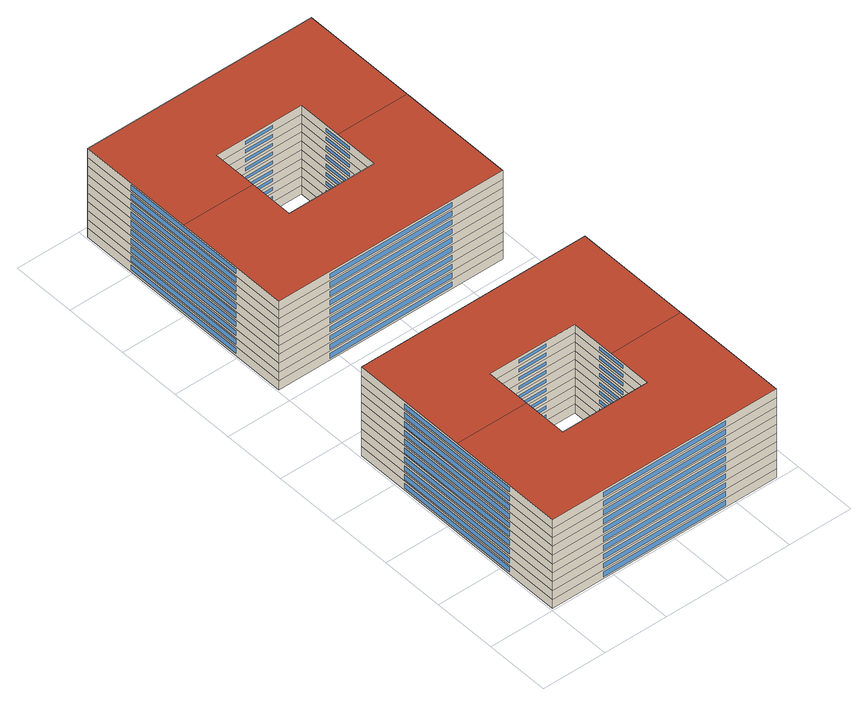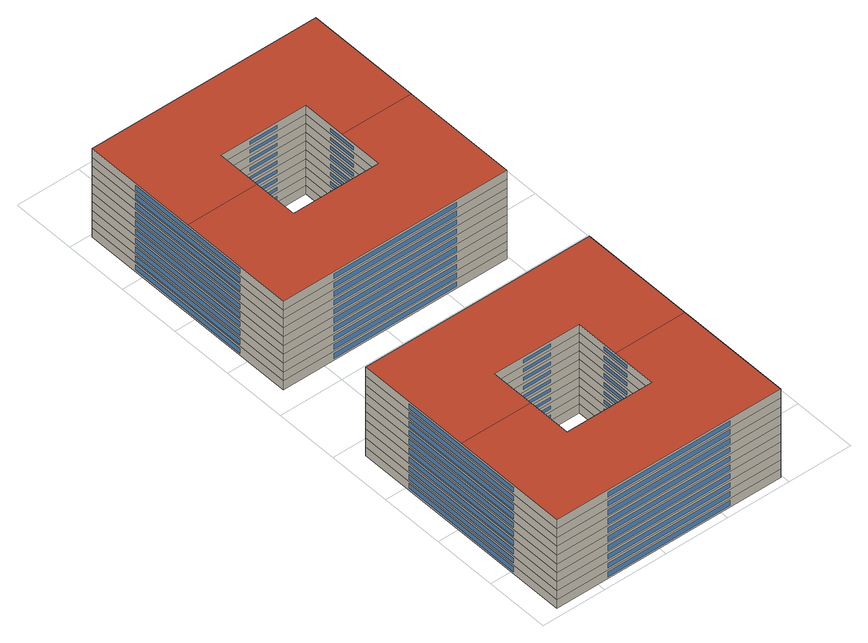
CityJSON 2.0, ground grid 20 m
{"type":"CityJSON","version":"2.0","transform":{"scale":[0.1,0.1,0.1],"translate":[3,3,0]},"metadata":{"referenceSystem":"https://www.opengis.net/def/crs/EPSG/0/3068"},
"CityObjects":{
"building1":{"type":"Building","attributes":{"name":"Building_1","function":"None","measuredHeight":30,"storeysAboveGround":10,"storeyHeightsAboveGround":3},"geometry":[{"type":"MultiSurface","lod":"3","boundaries":[[[0,1,2,3,4,5,6,7]],[[6,5,8,9,2,1,10,11]],[[12,13,7,11]],[[14,15,16,17]],[[18,19,4,8]],[[20,21,22,23]],[[24,25,26,27]],[[28,29,30,31]],[[32,33,34,35]],[[36,37,38,39]],[[40,41,13,12]],[[42,43,44,45]],[[46,47,19,18]],[[48,49,50,51]],[[52,53,25,24]],[[54,55,56,57]],[[58,59,33,32]],[[60,61,62,63]],[[64,65,41,40]],[[66,67,68,69]],[[70,71,47,46]],[[72,73,74,75]],[[76,77,53,52]],[[78,79,80,81]],[[82,83,59,58]],[[84,85,86,87]],[[88,89,65,64]],[[90,91,92,93]],[[94,95,71,70]],[[96,97,98,99]],[[100,101,77,76]],[[102,103,104,105]],[[106,107,83,82]],[[108,109,110,111]],[[112,113,89,88]],[[114,115,116,117]],[[118,119,95,94]],[[120,121,122,123]],[[124,125,101,100]],[[126,127,128,129]],[[130,131,107,106]],[[132,133,134,135]],[[136,137,113,112]],[[138,139,140,141]],[[142,143,119,118]],[[144,145,146,147]],[[148,149,125,124]],[[150,151,152,153]],[[154,155,131,130]],[[156,157,158,159]],[[160,161,137,136]],[[162,163,164,165]],[[166,167,143,142]],[[168,169,170,171]],[[172,173,149,148]],[[174,175,176,177]],[[178,179,155,154]],[[180,181,182,183]],[[184,185,161,160]],[[186,187,188,189]],[[190,191,167,166]],[[192,193,194,195]],[[196,197,173,172]],[[198,199,200,201]],[[202,203,179,178]],[[204,205,206,207]],[[208,209,185,184]],[[210,211,212,213]],[[214,215,191,190]],[[216,217,218,219]],[[220,221,197,196]],[[222,223,224,225]],[[226,227,203,202]],[[228,229,230,231]],[[232,233,209,208]],[[234,235,236,237]],[[238,239,215,214]],[[240,241,242,243]],[[244,245,221,220]],[[246,247,248,249]],[[250,251,227,226]],[[252,253,254,255]],[[12,256,10,11]],[[257,258,259,260]],[[18,261,9,8]],[[262,263,264,265]],[[24,266,267,27]],[[268,269,270,271]],[[32,272,273,35]],[[274,275,276,277]],[[40,278,256,12]],[[279,280,281,282]],[[46,283,261,18]],[[284,285,286,287]],[[52,288,266,24]],[[289,290,291,292]],[[58,293,272,32]],[[294,295,296,297]],[[64,298,278,40]],[[299,300,301,302]],[[70,303,283,46]],[[304,305,306,307]],[[76,308,288,52]],[[309,310,311,312]],[[82,313,293,58]],[[314,315,316,317]],[[88,318,298,64]],[[319,320,321,322]],[[94,323,303,70]],[[324,325,326,327]],[[100,328,308,76]],[[329,330,331,332]],[[106,333,313,82]],[[334,335,336,337]],[[112,338,318,88]],[[339,340,341,342]],[[118,343,323,94]],[[344,345,346,347]],[[124,348,328,100]],[[349,350,351,352]],[[130,353,333,106]],[[354,355,356,357]],[[136,358,338,112]],[[359,360,361,362]],[[142,363,343,118]],[[364,365,366,367]],[[148,368,348,124]],[[369,370,371,372]],[[154,373,353,130]],[[374,375,376,377]],[[160,378,358,136]],[[379,380,381,382]],[[166,383,363,142]],[[384,385,386,387]],[[172,388,368,148]],[[389,390,391,392]],[[178,393,373,154]],[[394,395,396,397]],[[184,398,378,160]],[[399,400,401,402]],[[190,403,383,166]],[[404,405,406,407]],[[196,408,388,172]],[[409,410,411,412]],[[202,413,393,178]],[[414,415,416,417]],[[208,418,398,184]],[[419,420,421,422]],[[214,423,403,190]],[[424,425,426,427]],[[220,428,408,196]],[[429,430,431,432]],[[226,433,413,202]],[[434,435,436,437]],[[232,438,418,208]],[[439,440,441,442]],[[238,443,423,214]],[[444,445,446,447]],[[244,448,428,220]],[[449,450,451,452]],[[250,453,433,226]],[[454,455,456,457]],[[458,459,460,461,239,462,463,233]],[[463,462,238,443,460,459,438,232]]],"semantics":{"surfaces":[{"type":"GroundSurface"},{"type":"WallSurface"},{"type":"Window"},{"type":"RoofSurface"}],"values":[0,0,1,2,1,2,1,2,1,2,1,2,1,2,1,2,1,2,1,2,1,2,1,2,1,2,1,2,1,2,1,2,1,2,1,2,1,2,1,2,1,2,1,2,1,2,1,2,1,2,1,2,1,2,1,2,1,2,1,2,1,2,1,2,1,2,1,2,1,2,1,2,1,2,1,2,1,2,1,2,1,2,1,2,1,2,1,2,1,2,1,2,1,2,1,2,1,2,1,2,1,2,1,2,1,2,1,2,1,2,1,2,1,2,1,2,1,2,1,2,1,2,1,2,1,2,1,2,1,2,1,2,1,2,1,2,1,2,1,2,1,2,1,2,1,2,1,2,1,2,1,2,1,2,1,2,1,2,1,2,1,2,3,3]}}]},
"building2":{"type":"Building","attributes":{"name":"Building_2","function":"None","measuredHeight":30,"storeysAboveGround":10,"storeyHeightsAboveGround":3},"geometry":[{"type":"MultiSurface","lod":"3","boundaries":[[[464,465,466,467,34,468,469,26]],[[469,468,35,273,466,465,267,27]],[[256,10,0,470]],[[471,472,473,474]],[[261,9,3,475]],[[476,477,478,479]],[[266,267,464,480]],[[481,482,483,484]],[[272,273,467,485]],[[486,487,488,489]],[[278,256,470,490]],[[491,492,493,494]],[[283,261,475,495]],[[496,497,498,499]],[[288,266,480,500]],[[501,502,503,504]],[[293,272,485,505]],[[506,507,508,509]],[[298,278,490,510]],[[511,512,513,514]],[[303,283,495,515]],[[516,517,518,519]],[[308,288,500,520]],[[521,522,523,524]],[[313,293,505,525]],[[526,527,528,529]],[[318,298,510,530]],[[531,532,533,534]],[[323,303,515,535]],[[536,537,538,539]],[[328,308,520,540]],[[541,542,543,544]],[[333,313,525,545]],[[546,547,548,549]],[[338,318,530,550]],[[551,552,553,554]],[[343,323,535,555]],[[556,557,558,559]],[[348,328,540,560]],[[561,562,563,564]],[[353,333,545,565]],[[566,567,568,569]],[[358,338,550,570]],[[571,572,573,574]],[[363,343,555,575]],[[576,577,578,579]],[[368,348,560,580]],[[581,582,583,584]],[[373,353,565,585]],[[586,587,588,589]],[[378,358,570,590]],[[591,592,593,594]],[[383,363,575,595]],[[596,597,598,599]],[[388,368,580,600]],[[601,602,603,604]],[[393,373,585,605]],[[606,607,608,609]],[[398,378,590,610]],[[611,612,613,614]],[[403,383,595,615]],[[616,617,618,619]],[[408,388,600,620]],[[621,622,623,624]],[[413,393,605,625]],[[626,627,628,629]],[[418,398,610,630]],[[631,632,633,634]],[[423,403,615,635]],[[636,637,638,639]],[[428,408,620,640]],[[641,642,643,644]],[[433,413,625,645]],[[646,647,648,649]],[[438,418,630,458]],[[650,651,652,653]],[[443,423,635,461]],[[654,655,656,657]],[[448,428,640,658]],[[659,660,661,662]],[[453,433,645,663]],[[664,665,666,667]],[[470,0,7,13]],[[668,669,670,671]],[[475,3,4,19]],[[672,673,674,675]],[[480,464,26,25]],[[676,677,678,679]],[[485,467,34,33]],[[680,681,682,683]],[[490,470,13,41]],[[684,685,686,687]],[[495,475,19,47]],[[688,689,690,691]],[[500,480,25,53]],[[692,693,694,695]],[[505,485,33,59]],[[696,697,698,699]],[[510,490,41,65]],[[700,701,702,703]],[[515,495,47,71]],[[704,705,706,707]],[[520,500,53,77]],[[708,709,710,711]],[[525,505,59,83]],[[712,713,714,715]],[[530,510,65,89]],[[716,717,718,719]],[[535,515,71,95]],[[720,721,722,723]],[[540,520,77,101]],[[724,725,726,727]],[[545,525,83,107]],[[728,729,730,731]],[[550,530,89,113]],[[732,733,734,735]],[[555,535,95,119]],[[736,737,738,739]],[[560,540,101,125]],[[740,741,742,743]],[[565,545,107,131]],[[744,745,746,747]],[[570,550,113,137]],[[748,749,750,751]],[[575,555,119,143]],[[752,753,754,755]],[[580,560,125,149]],[[756,757,758,759]],[[585,565,131,155]],[[760,761,762,763]],[[590,570,137,161]],[[764,765,766,767]],[[595,575,143,167]],[[768,769,770,771]],[[600,580,149,173]],[[772,773,774,775]],[[605,585,155,179]],[[776,777,778,779]],[[610,590,161,185]],[[780,781,782,783]],[[615,595,167,191]],[[784,785,786,787]],[[620,600,173,197]],[[788,789,790,791]],[[625,605,179,203]],[[792,793,794,795]],[[630,610,185,209]],[[796,797,798,799]],[[635,615,191,215]],[[800,801,802,803]],[[640,620,197,221]],[[804,805,806,807]],[[645,625,203,227]],[[808,809,810,811]],[[458,630,209,233]],[[812,813,814,815]],[[461,635,215,239]],[[816,817,818,819]],[[658,640,221,245]],[[820,821,822,823]],[[663,645,227,251]],[[824,825,826,827]],[[658,828,829,663,251,830,831,245]],[[831,830,250,453,829,828,448,244]]],"semantics":{"surfaces":[{"type":"GroundSurface"},{"type":"WallSurface"},{"type":"Window"},{"type":"RoofSurface"}],"values":[0,0,1,2,1,2,1,2,1,2,1,2,1,2,1,2,1,2,1,2,1,2,1,2,1,2,1,2,1,2,1,2,1,2,1,2,1,2,1,2,1,2,1,2,1,2,1,2,1,2,1,2,1,2,1,2,1,2,1,2,1,2,1,2,1,2,1,2,1,2,1,2,1,2,1,2,1,2,1,2,1,2,1,2,1,2,1,2,1,2,1,2,1,2,1,2,1,2,1,2,1,2,1,2,1,2,1,2,1,2,1,2,1,2,1,2,1,2,1,2,1,2,1,2,1,2,1,2,1,2,1,2,1,2,1,2,1,2,1,2,1,2,1,2,1,2,1,2,1,2,1,2,1,2,1,2,1,2,1,2,1,2,3,3]}}]}
},
"vertices":[
[734,734,0],[734,370,0],[508,370,0],[508,508,0],[232,508,0],[232,370,0],[6,370,0],[6,734,0],[232,232,0],[508,232,0],[734,6,0],[6,6,0],[6,6,30],[6,734,30],[6,171,23],[6,569,23],[6,569,7],[6,171,7],[232,232,30],[232,508,30],[232,326,20],[232,414,20],[232,414,10],[232,326,10],[6,1046,30],[6,1774,30],[6,1774,0],[6,1046,0],[6,1211,23],[6,1609,23],[6,1609,7],[6,1211,7],[232,1272,30],[232,1548,30],[232,1548,0],[232,1272,0],[232,1366,20],[232,1454,20],[232,1454,10],[232,1366,10],[6,6,60],[6,734,60],[6,171,53],[6,569,53],[6,569,37],[6,171,37],[232,232,60],[232,508,60],[232,326,50],[232,414,50],[232,414,40],[232,326,40],[6,1046,60],[6,1774,60],[6,1211,53],[6,1609,53],[6,1609,37],[6,1211,37],[232,1272,60],[232,1548,60],[232,1366,50],[232,1454,50],[232,1454,40],[232,1366,40],[6,6,90],[6,734,90],[6,171,83],[6,569,83],[6,569,67],[6,171,67],[232,232,90],[232,508,90],[232,326,80],[232,414,80],[232,414,70],[232,326,70],[6,1046,90],[6,1774,90],[6,1211,83],[6,1609,83],[6,1609,67],[6,1211,67],[232,1272,90],[232,1548,90],[232,1366,80],[232,1454,80],[232,1454,70],[232,1366,70],[6,6,120],[6,734,120],[6,171,113],[6,569,113],[6,569,97],[6,171,97],[232,232,120],[232,508,120],[232,326,110],[232,414,110],[232,414,100],[232,326,100],[6,1046,120],[6,1774,120],[6,1211,113],[6,1609,113],[6,1609,97],[6,1211,97],[232,1272,120],[232,1548,120],[232,1366,110],[232,1454,110],[232,1454,100],[232,1366,100],[6,6,150],[6,734,150],[6,171,143],[6,569,143],[6,569,127],[6,171,127],[232,232,150],[232,508,150],[232,326,140],[232,414,140],[232,414,130],[232,326,130],[6,1046,150],[6,1774,150],[6,1211,143],[6,1609,143],[6,1609,127],[6,1211,127],[232,1272,150],[232,1548,150],[232,1366,140],[232,1454,140],[232,1454,130],[232,1366,130],[6,6,180],[6,734,180],[6,171,173],[6,569,173],[6,569,157],[6,171,157],[232,232,180],[232,508,180],[232,326,170],[232,414,170],[232,414,160],[232,326,160],[6,1046,180],[6,1774,180],[6,1211,173],[6,1609,173],[6,1609,157],[6,1211,157],[232,1272,180],[232,1548,180],[232,1366,170],[232,1454,170],[232,1454,160],[232,1366,160],[6,6,210],[6,734,210],[6,171,203],[6,569,203],[6,569,187],[6,171,187],[232,232,210],[232,508,210],[232,326,200],[232,414,200],[232,414,190],[232,326,190],[6,1046,210],[6,1774,210],[6,1211,203],[6,1609,203],[6,1609,187],[6,1211,187],[232,1272,210],[232,1548,210],[232,1366,200],[232,1454,200],[232,1454,190],[232,1366,190],[6,6,240],[6,734,240],[6,171,233],[6,569,233],[6,569,217],[6,171,217],[232,232,240],[232,508,240],[232,326,230],[232,414,230],[232,414,220],[232,326,220],[6,1046,240],[6,1774,240],[6,1211,233],[6,1609,233],[6,1609,217],[6,1211,217],[232,1272,240],[232,1548,240],[232,1366,230],[232,1454,230],[232,1454,220],[232,1366,220],[6,6,270],[6,734,270],[6,171,263],[6,569,263],[6,569,247],[6,171,247],[232,232,270],[232,508,270],[232,326,260],[232,414,260],[232,414,250],[232,326,250],[6,1046,270],[6,1774,270],[6,1211,263],[6,1609,263],[6,1609,247],[6,1211,247],[232,1272,270],[232,1548,270],[232,1366,260],[232,1454,260],[232,1454,250],[232,1366,250],[6,6,300],[6,734,300],[6,171,293],[6,569,293],[6,569,277],[6,171,277],[232,232,300],[232,508,300],[232,326,290],[232,414,290],[232,414,280],[232,326,280],[6,1046,300],[6,1774,300],[6,1211,293],[6,1609,293],[6,1609,277],[6,1211,277],[232,1272,300],[232,1548,300],[232,1366,290],[232,1454,290],[232,1454,280],[232,1366,280],[734,6,30],[171,6,23],[569,6,23],[569,6,7],[171,6,7],[508,232,30],[326,232,20],[414,232,20],[414,232,10],[326,232,10],[734,1046,30],[734,1046,0],[171,1046,23],[569,1046,23],[569,1046,7],[171,1046,7],[508,1272,30],[508,1272,0],[326,1272,20],[414,1272,20],[414,1272,10],[326,1272,10],[734,6,60],[171,6,53],[569,6,53],[569,6,37],[171,6,37],[508,232,60],[326,232,50],[414,232,50],[414,232,40],[326,232,40],[734,1046,60],[171,1046,53],[569,1046,53],[569,1046,37],[171,1046,37],[508,1272,60],[326,1272,50],[414,1272,50],[414,1272,40],[326,1272,40],[734,6,90],[171,6,83],[569,6,83],[569,6,67],[171,6,67],[508,232,90],[326,232,80],[414,232,80],[414,232,70],[326,232,70],[734,1046,90],[171,1046,83],[569,1046,83],[569,1046,67],[171,1046,67],[508,1272,90],[326,1272,80],[414,1272,80],[414,1272,70],[326,1272,70],[734,6,120],[171,6,113],[569,6,113],[569,6,97],[171,6,97],[508,232,120],[326,232,110],[414,232,110],[414,232,100],[326,232,100],[734,1046,120],[171,1046,113],[569,1046,113],[569,1046,97],[171,1046,97],[508,1272,120],[326,1272,110],[414,1272,110],[414,1272,100],[326,1272,100],[734,6,150],[171,6,143],[569,6,143],[569,6,127],[171,6,127],[508,232,150],[326,232,140],[414,232,140],[414,232,130],[326,232,130],[734,1046,150],[171,1046,143],[569,1046,143],[569,1046,127],[171,1046,127],[508,1272,150],[326,1272,140],[414,1272,140],[414,1272,130],[326,1272,130],[734,6,180],[171,6,173],[569,6,173],[569,6,157],[171,6,157],[508,232,180],[326,232,170],[414,232,170],[414,232,160],[326,232,160],[734,1046,180],[171,1046,173],[569,1046,173],[569,1046,157],[171,1046,157],[508,1272,180],[326,1272,170],[414,1272,170],[414,1272,160],[326,1272,160],[734,6,210],[171,6,203],[569,6,203],[569,6,187],[171,6,187],[508,232,210],[326,232,200],[414,232,200],[414,232,190],[326,232,190],[734,1046,210],[171,1046,203],[569,1046,203],[569,1046,187],[171,1046,187],[508,1272,210],[326,1272,200],[414,1272,200],[414,1272,190],[326,1272,190],[734,6,240],[171,6,233],[569,6,233],[569,6,217],[171,6,217],[508,232,240],[326,232,230],[414,232,230],[414,232,220],[326,232,220],[734,1046,240],[171,1046,233],[569,1046,233],[569,1046,217],[171,1046,217],[508,1272,240],[326,1272,230],[414,1272,230],[414,1272,220],[326,1272,220],[734,6,270],[171,6,263],[569,6,263],[569,6,247],[171,6,247],[508,232,270],[326,232,260],[414,232,260],[414,232,250],[326,232,250],[734,1046,270],[171,1046,263],[569,1046,263],[569,1046,247],[171,1046,247],[508,1272,270],[326,1272,260],[414,1272,260],[414,1272,250],[326,1272,250],[734,6,300],[171,6,293],[569,6,293],[569,6,277],[171,6,277],[508,232,300],[326,232,290],[414,232,290],[414,232,280],[326,232,280],[734,1046,300],[171,1046,293],[569,1046,293],[569,1046,277],[171,1046,277],[508,1272,300],[326,1272,290],[414,1272,290],[414,1272,280],[326,1272,280],[734,734,300],[734,370,300],[508,370,300],[508,508,300],[232,370,300],[6,370,300],
[734,1774,0],[734,1410,0],[508,1410,0],[508,1548,0],[232,1410,0],[6,1410,0],[734,734,30],[734,171,23],[734,171,7],[734,569,7],[734,569,23],[508,508,30],[508,326,20],[508,326,10],[508,414,10],[508,414,20],[734,1774,30],[734,1211,23],[734,1211,7],[734,1609,7],[734,1609,23],[508,1548,30],[508,1366,20],[508,1366,10],[508,1454,10],[508,1454,20],[734,734,60],[734,171,53],[734,171,37],[734,569,37],[734,569,53],[508,508,60],[508,326,50],[508,326,40],[508,414,40],[508,414,50],[734,1774,60],[734,1211,53],[734,1211,37],[734,1609,37],[734,1609,53],[508,1548,60],[508,1366,50],[508,1366,40],[508,1454,40],[508,1454,50],[734,734,90],[734,171,83],[734,171,67],[734,569,67],[734,569,83],[508,508,90],[508,326,80],[508,326,70],[508,414,70],[508,414,80],[734,1774,90],[734,1211,83],[734,1211,67],[734,1609,67],[734,1609,83],[508,1548,90],[508,1366,80],[508,1366,70],[508,1454,70],[508,1454,80],[734,734,120],[734,171,113],[734,171,97],[734,569,97],[734,569,113],[508,508,120],[508,326,110],[508,326,100],[508,414,100],[508,414,110],[734,1774,120],[734,1211,113],[734,1211,97],[734,1609,97],[734,1609,113],[508,1548,120],[508,1366,110],[508,1366,100],[508,1454,100],[508,1454,110],[734,734,150],[734,171,143],[734,171,127],[734,569,127],[734,569,143],[508,508,150],[508,326,140],[508,326,130],[508,414,130],[508,414,140],[734,1774,150],[734,1211,143],[734,1211,127],[734,1609,127],[734,1609,143],[508,1548,150],[508,1366,140],[508,1366,130],[508,1454,130],[508,1454,140],[734,734,180],[734,171,173],[734,171,157],[734,569,157],[734,569,173],[508,508,180],[508,326,170],[508,326,160],[508,414,160],[508,414,170],[734,1774,180],[734,1211,173],[734,1211,157],[734,1609,157],[734,1609,173],[508,1548,180],[508,1366,170],[508,1366,160],[508,1454,160],[508,1454,170],[734,734,210],[734,171,203],[734,171,187],[734,569,187],[734,569,203],[508,508,210],[508,326,200],[508,326,190],[508,414,190],[508,414,200],[734,1774,210],[734,1211,203],[734,1211,187],[734,1609,187],[734,1609,203],[508,1548,210],[508,1366,200],[508,1366,190],[508,1454,190],[508,1454,200],[734,734,240],[734,171,233],[734,171,217],[734,569,217],[734,569,233],[508,508,240],[508,326,230],[508,326,220],[508,414,220],[508,414,230],[734,1774,240],[734,1211,233],[734,1211,217],[734,1609,217],[734,1609,233],[508,1548,240],[508,1366,230],[508,1366,220],[508,1454,220],[508,1454,230],[734,734,270],[734,171,263],[734,171,247],[734,569,247],[734,569,263],[508,508,270],[508,326,260],[508,326,250],[508,414,250],[508,414,260],[734,1774,270],[734,1211,263],[734,1211,247],[734,1609,247],[734,1609,263],[508,1548,270],[508,1366,260],[508,1366,250],[508,1454,250],[508,1454,260],[734,171,293],[734,171,277],[734,569,277],[734,569,293],[508,326,290],[508,326,280],[508,414,280],[508,414,290],[734,1774,300],[734,1211,293],[734,1211,277],[734,1609,277],[734,1609,293],[508,1548,300],[508,1366,290],[508,1366,280],[508,1454,280],[508,1454,290],[569,734,23],[569,734,7],[171,734,7],[171,734,23],[414,508,20],[414,508,10],[326,508,10],[326,508,20],[569,1774,23],[569,1774,7],[171,1774,7],[171,1774,23],[414,1548,20],[414,1548,10],[326,1548,10],[326,1548,20],[569,734,53],[569,734,37],[171,734,37],[171,734,53],[414,508,50],[414,508,40],[326,508,40],[326,508,50],[569,1774,53],[569,1774,37],[171,1774,37],[171,1774,53],[414,1548,50],[414,1548,40],[326,1548,40],[326,1548,50],[569,734,83],[569,734,67],[171,734,67],[171,734,83],[414,508,80],[414,508,70],[326,508,70],[326,508,80],[569,1774,83],[569,1774,67],[171,1774,67],[171,1774,83],[414,1548,80],[414,1548,70],[326,1548,70],[326,1548,80],[569,734,113],[569,734,97],[171,734,97],[171,734,113],[414,508,110],[414,508,100],[326,508,100],[326,508,110],[569,1774,113],[569,1774,97],[171,1774,97],[171,1774,113],[414,1548,110],[414,1548,100],[326,1548,100],[326,1548,110],[569,734,143],[569,734,127],[171,734,127],[171,734,143],[414,508,140],[414,508,130],[326,508,130],[326,508,140],[569,1774,143],[569,1774,127],[171,1774,127],[171,1774,143],[414,1548,140],[414,1548,130],[326,1548,130],[326,1548,140],[569,734,173],[569,734,157],[171,734,157],[171,734,173],[414,508,170],[414,508,160],[326,508,160],[326,508,170],[569,1774,173],[569,1774,157],[171,1774,157],[171,1774,173],[414,1548,170],[414,1548,160],[326,1548,160],[326,1548,170],[569,734,203],[569,734,187],[171,734,187],[171,734,203],[414,508,200],[414,508,190],[326,508,190],[326,508,200],[569,1774,203],[569,1774,187],[171,1774,187],[171,1774,203],[414,1548,200],[414,1548,190],[326,1548,190],[326,1548,200],[569,734,233],[569,734,217],[171,734,217],[171,734,233],[414,508,230],[414,508,220],[326,508,220],[326,508,230],[569,1774,233],[569,1774,217],[171,1774,217],[171,1774,233],[414,1548,230],[414,1548,220],[326,1548,220],[326,1548,230],[569,734,263],[569,734,247],[171,734,247],[171,734,263],[414,508,260],[414,508,250],[326,508,250],[326,508,260],[569,1774,263],[569,1774,247],[171,1774,247],[171,1774,263],[414,1548,260],[414,1548,250],[326,1548,250],[326,1548,260],[569,734,293],[569,734,277],[171,734,277],[171,734,293],[414,508,290],[414,508,280],[326,508,280],[326,508,290],[569,1774,293],[569,1774,277],[171,1774,277],[171,1774,293],[414,1548,290],[414,1548,280],[326,1548,280],[326,1548,290],[734,1410,300],[508,1410,300],[232,1410,300],[6,1410,300]
]}
